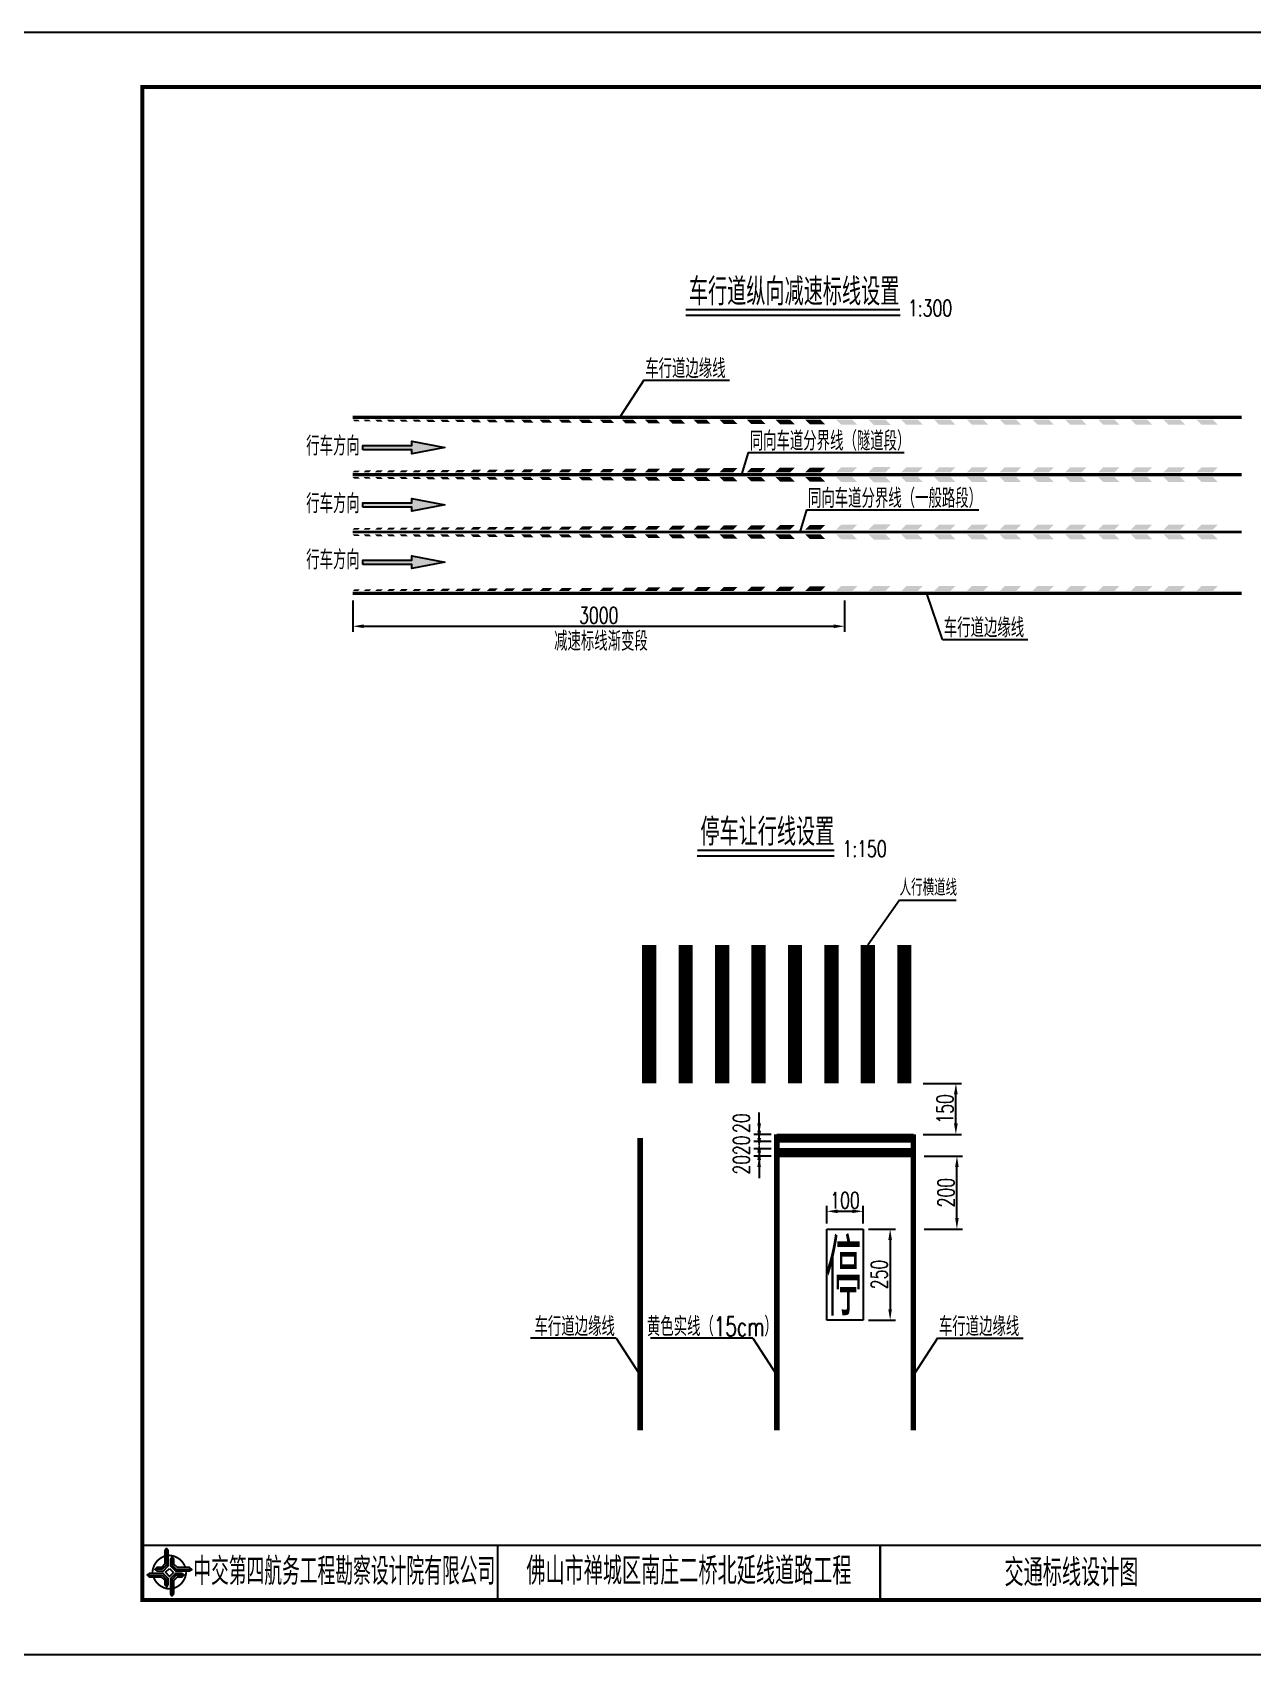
# Model space of a CAD drawing. Extents: x 2515 to 4615, y -2405 to -2108.
# Drawn here: x 4204.5 to 4427.7, y -2405.2 to -2108.2 of the extents above; entities that cross this region are included whole.
import ezdxf
from ezdxf.enums import TextEntityAlignment as Align

# ---------------------------------------------------------------- set-up
doc = ezdxf.new("R2010")
doc.units = 0
doc.header["$LTSCALE"] = 7
doc.header["$PDMODE"] = 32
doc.linetypes.add('ACAD_ISO03W100', pattern=[30, 12, -18])
doc.linetypes.add('M-6x9', pattern=[15, 6, -9])
doc.layers.get('0').update_dxf_attribs({"linetype": 'CONTINUOUS'})
doc.layers.get('Defpoints').update_dxf_attribs({"linetype": 'CONTINUOUS'})
for name, color, linetype in [('停止线', 134, 'CONTINUOUS'), ('同向车行道分界线', 134, 'ACAD_ISO03W100'), ('图框', 7, 'CONTINUOUS'), ('导向箭头', 134, 'CONTINUOUS'), ('尺寸标注', 4, 'CONTINUOUS'), ('文字', 7, 'CONTINUOUS'), ('文字字符', 7, 'CONTINUOUS'), ('标注', 4, 'CONTINUOUS')]:
    doc.layers.add(name, color=color, linetype=linetype)
doc.layers.add('道路标线', color=7, linetype='CONTINUOUS', lineweight=0)
doc.styles.get("Standard").update_dxf_attribs({"font": 'simplex1.shx', "width": 0.7, "bigfont": 'hztxt.shx'})
doc.styles.add('黑体', font='SIMHEI.TTF')
doc.dimstyles.new('例：1：100', dxfattribs={"dimtxt": 3, "dimasz": 2, "dimexe": 1, "dimexo": 1, "dimgap": 0.5, "dimtad": 1, "dimlfac": 10, "dimrnd": 0.0095, "dimdsep": 46, "dimtxsty": 'Standard', "dimcen": 0.09, "dimclrt": 256, "dimadec": 0, "dimazin": 0, "dimtfac": 1, "dimtofl": 0, "dimtmove": 2, "dimatfit": 3, "dimfxl": 0, "dimtolj": 1, "dimtzin": 0, "dimarcsym": 0})
doc.dimstyles.new('例：1：300', dxfattribs={"dimtxt": 3, "dimasz": 2, "dimexe": 1, "dimexo": 1, "dimgap": 0.5, "dimtad": 1, "dimlfac": 30, "dimrnd": 0.0095, "dimdsep": 46, "dimtxsty": 'Standard', "dimcen": 0.09, "dimclrd": 256, "dimclre": 256, "dimclrt": 256, "dimadec": 0, "dimazin": 0, "dimtfac": 1, "dimtofl": 0, "dimtmove": 2, "dimatfit": 3, "dimfxl": 0, "dimtolj": 1, "dimtzin": 0, "dimarcsym": 0})

# ---------------------------------------------------------------- blocks, each defined once
blk = doc.blocks.new('*D146')
at = {"layer": 'Defpoints', "color": 0}
for p in [(4340.67, -2309.95), (4337.45, -2311.28), (4340.67, -2311.28)]:
    blk.add_point(p, dxfattribs=at)
at = {"layer": '尺寸标注', "color": 0, "lineweight": -2}
for p, q in [((4337.45, -2307.95), (4337.45, -2305.95)), ((4339.67, -2309.95), (4336.45, -2309.95)), ((4339.67, -2311.28), (4336.45, -2311.28)), ((4337.45, -2313.28), (4337.45, -2315.28))]:
    blk.add_line(p, q, dxfattribs=at)
at = {"layer": '尺寸标注', "color": 0}
for points in [[(4337.11, -2307.95), (4337.78, -2307.95), (4337.45, -2309.95)], [(4337.11, -2313.28), (4337.78, -2313.28), (4337.45, -2311.28)]]:
    blk.add_solid(points, dxfattribs=at)
at = {"layer": '尺寸标注', "insert": (4334.2, -2307.89), "char_height": 3, "attachment_point": 5, "rotation": 90}
blk.add_mtext('\\A1;20', dxfattribs=at)
blk = doc.blocks.new('*D147')
at = {"layer": 'Defpoints', "color": 0}
for p in [(4337.45, -2312.61), (4340.67, -2311.28), (4340.67, -2312.61)]:
    blk.add_point(p, dxfattribs=at)
at = {"layer": '尺寸标注', "color": 0, "lineweight": -2}
for p, q in [((4337.45, -2309.28), (4337.45, -2307.28)), ((4339.67, -2311.28), (4336.45, -2311.28)), ((4339.67, -2312.61), (4336.45, -2312.61)), ((4337.45, -2314.61), (4337.45, -2316.61))]:
    blk.add_line(p, q, dxfattribs=at)
at = {"layer": '尺寸标注', "color": 0}
for points in [[(4337.11, -2309.28), (4337.78, -2309.28), (4337.45, -2311.28)], [(4337.11, -2314.61), (4337.78, -2314.61), (4337.45, -2312.61)]]:
    blk.add_solid(points, dxfattribs=at)
at = {"layer": '尺寸标注', "insert": (4334.2, -2311.95), "char_height": 3, "attachment_point": 5, "rotation": 90}
blk.add_mtext('\\A1;20', dxfattribs=at)
blk = doc.blocks.new('*D148')
at = {"layer": 'Defpoints', "color": 0}
for p in [(4340.67, -2312.61), (4337.45, -2313.95), (4340.67, -2313.95)]:
    blk.add_point(p, dxfattribs=at)
at = {"layer": '尺寸标注', "color": 0, "lineweight": -2}
for p, q in [((4337.45, -2310.61), (4337.45, -2308.61)), ((4339.67, -2312.61), (4336.45, -2312.61)), ((4339.67, -2313.95), (4336.45, -2313.95)), ((4337.45, -2315.95), (4337.45, -2317.95))]:
    blk.add_line(p, q, dxfattribs=at)
at = {"layer": '尺寸标注', "color": 0}
for points in [[(4337.11, -2310.61), (4337.78, -2310.61), (4337.45, -2312.61)], [(4337.11, -2315.95), (4337.78, -2315.95), (4337.45, -2313.95)]]:
    blk.add_solid(points, dxfattribs=at)
at = {"layer": '尺寸标注', "insert": (4334.2, -2315.5), "char_height": 3, "attachment_point": 5, "rotation": 90}
blk.add_mtext('\\A1;20', dxfattribs=at)
blk = doc.blocks.new('*D149')
at = {"layer": 'Defpoints', "color": 0}
for p in [(4356.48, -2313.95), (4373.63, -2313.95), (4356.48, -2327.28)]:
    blk.add_point(p, dxfattribs=at)
at = {"layer": '尺寸标注', "color": 0, "lineweight": -2}
for p, q in [((4367.63, -2313.95), (4374.63, -2313.95)), ((4373.63, -2325.28), (4373.63, -2315.95)), ((4367.63, -2327.28), (4374.63, -2327.28))]:
    blk.add_line(p, q, dxfattribs=at)
at = {"layer": '尺寸标注', "color": 0}
for points in [[(4373.3, -2315.95), (4373.96, -2315.95), (4373.63, -2313.95)], [(4373.3, -2325.28), (4373.96, -2325.28), (4373.63, -2327.28)]]:
    blk.add_solid(points, dxfattribs=at)
at = {"layer": '尺寸标注', "insert": (4371.63, -2320.61), "char_height": 3, "attachment_point": 5, "rotation": 90}
blk.add_mtext('\\A1;200', dxfattribs=at)
blk = doc.blocks.new('*D150')
at = {"layer": 'Defpoints', "color": 0}
for p in [(4356.48, -2324.03), (4349.81, -2327.28), (4356.48, -2327.28)]:
    blk.add_point(p, dxfattribs=at)
at = {"layer": '尺寸标注', "color": 0, "lineweight": -2}
for p, q in [((4349.81, -2326.28), (4349.81, -2323.03)), ((4351.81, -2324.03), (4354.48, -2324.03)), ((4356.48, -2326.28), (4356.48, -2323.03))]:
    blk.add_line(p, q, dxfattribs=at)
at = {"layer": '尺寸标注', "color": 0}
for points in [[(4351.81, -2323.7), (4351.81, -2324.37), (4349.81, -2324.03)], [(4354.48, -2323.7), (4354.48, -2324.37), (4356.48, -2324.03)]]:
    blk.add_solid(points, dxfattribs=at)
at = {"layer": '尺寸标注', "insert": (4353.15, -2322.03), "char_height": 3, "attachment_point": 5}
blk.add_mtext('\\A1;100', dxfattribs=at)
blk = doc.blocks.new('*D151')
at = {"layer": 'Defpoints', "color": 0}
for p in [(4356.48, -2327.28), (4356.48, -2343.95), (4361.41, -2343.95)]:
    blk.add_point(p, dxfattribs=at)
at = {"layer": '尺寸标注', "color": 0, "lineweight": -2}
for p, q in [((4357.48, -2327.28), (4362.41, -2327.28)), ((4361.41, -2329.28), (4361.41, -2341.95)), ((4357.48, -2343.95), (4362.41, -2343.95))]:
    blk.add_line(p, q, dxfattribs=at)
at = {"layer": '尺寸标注', "color": 0}
for points in [[(4361.08, -2329.28), (4361.74, -2329.28), (4361.41, -2327.28)], [(4361.08, -2341.95), (4361.74, -2341.95), (4361.41, -2343.95)]]:
    blk.add_solid(points, dxfattribs=at)
at = {"layer": '尺寸标注', "insert": (4359.41, -2335.61), "char_height": 3, "attachment_point": 5, "rotation": 90}
blk.add_mtext('\\A1;250', dxfattribs=at)
blk = doc.blocks.new('*D152')
at = {"layer": 'Defpoints', "color": 0}
for p in [(4364, -2300.61), (4373.44, -2300.61), (4365.67, -2309.95)]:
    blk.add_point(p, dxfattribs=at)
at = {"layer": '尺寸标注', "color": 0, "lineweight": -2}
for p, q in [((4367.44, -2300.61), (4374.44, -2300.61)), ((4373.44, -2307.95), (4373.44, -2302.61)), ((4367.44, -2309.95), (4374.44, -2309.95))]:
    blk.add_line(p, q, dxfattribs=at)
at = {"layer": '尺寸标注', "color": 0}
for points in [[(4373.1, -2302.61), (4373.77, -2302.61), (4373.44, -2300.61)], [(4373.1, -2307.95), (4373.77, -2307.95), (4373.44, -2309.95)]]:
    blk.add_solid(points, dxfattribs=at)
at = {"layer": '尺寸标注', "insert": (4371.44, -2305.28), "char_height": 3, "attachment_point": 5, "rotation": 90}
blk.add_mtext('\\A1;150', dxfattribs=at)
blk = doc.blocks.new('series')
at = {"width": 0.75}
for tag, height, p in [('页码', 4, (-35, -19)), ('图名', 5, (-220, -282)), ('图号', 5, (-20, -282))]:
    blk.add_attdef(tag, text='', height=height, dxfattribs=at).set_placement(p, align=Align.MIDDLE_CENTER)
blk = doc.blocks.new('tb')
at = {"lineweight": -3}
h = blk.add_hatch(color=256, dxfattribs=at)
h.paths.add_polyline_path([(-1.23, -0.13), (-3.78, -0.14), (-4.14, -0.41), (-1.4, -0.44), (-0.56, -1.24), (-0.54, -2.62), (-0.27, -2.2), (-0.26, -1.06)])
h.paths.add_polyline_path([(0.13, -1.08), (0.14, -3.86), (0.41, -4.26), (0.44, -1.24), (1.25, -0.43), (2.66, -0.43), (2.26, -0.16), (1.07, -0.15)])
h.paths.add_polyline_path([(1.08, 0.3), (3.62, 0.3), (4.02, 0.56), (1.25, 0.57), (0.43, 1.39), (0.43, 2.8), (0.16, 2.41), (0.15, 1.24)])
h.paths.add_polyline_path([(-0.28, 1.21), (-0.28, 3.99), (-0.56, 4.39), (-0.57, 1.41), (-1.38, 0.6), (-2.74, 0.56), (-2.33, 0.3), (-1.2, 0.29)])
for p, q in [((-0.56, 4.39), (-0.57, 1.41)), ((-1.38, 0.6), (-2.74, 0.56)), ((-0.57, 1.41), (-1.38, 0.6)), ((0.43, 2.8), (0.43, 1.39)), ((0.43, 1.39), (1.25, 0.57)), ((1.25, 0.57), (4.02, 0.56)), ((-4.14, -0.41), (-1.4, -0.44)), ((-1.4, -0.44), (-0.56, -1.24)), ((-0.56, -1.24), (-0.54, -2.62)), ((0.41, -4.26), (0.44, -1.24)), ((0.44, -1.24), (1.25, -0.43)), ((1.25, -0.43), (2.66, -0.43))]:
    blk.add_line(p, q, dxfattribs=at)
at = {"lineweight": -3, "const_width": 0.35, "flags": 128}
for points in [[(-0.9, 3.02, 0.324167), (-3.16, -0.14)], [(2.88, 0.92, 0.324403), (-0.24, 3.15)], [(0.75, -2.86, 0.325418), (3.02, 0.26)], [(-2.98, -0.76, 0.322976), (0.14, -2.98)]]:
    blk.add_lwpolyline(points, format="xyb", dxfattribs=at)
at = {"lineweight": -3, "flags": 128}
for points in [[(-0.9, 3.99), (-0.9, 1.58), (-1.53, 0.91), (-2.34, 0.91), (-2.74, 0.56), (-2.33, 0.3), (-1.2, 0.29), (-0.28, 1.21), (-0.28, 3.99), (-0.56, 4.39)], [(-0.04, 0.77), (0.68, 0.04), (-0.04, -0.69), (-0.77, 0.05)], [(3.62, 0.92), (1.43, 0.92), (0.77, 1.54), (0.77, 2.38), (0.43, 2.8), (0.16, 2.41), (0.15, 1.24), (1.08, 0.3), (3.62, 0.3), (4.02, 0.56)], [(-3.73, -0.76), (-1.54, -0.76), (-0.89, -1.39), (-0.89, -2.21), (-0.54, -2.62), (-0.27, -2.2), (-0.26, -1.06), (-1.23, -0.13), (-3.78, -0.14), (-4.14, -0.41)], [(0.75, -3.85), (0.75, -1.43), (1.4, -0.78), (2.26, -0.78), (2.66, -0.43), (2.26, -0.16), (1.07, -0.15), (0.13, -1.08), (0.14, -3.86), (0.41, -4.26)]]:
    blk.add_lwpolyline(points, close=True, dxfattribs=at)
blk = doc.blocks.new('123')
at = {"layer": '图框'}
blk.add_lwpolyline([(2934.59, -2405.19), (2934.59, -2108.19), (2514.59, -2108.19), (2514.59, -2405.19)], close=True, dxfattribs=at)
blk = doc.blocks.new('*D174')
at = {"layer": 'Defpoints', "color": 0}
for p in [(4263.09, -2211.2), (4353.09, -2211.2), (4353.09, -2216.91)]:
    blk.add_point(p, dxfattribs=at)
at = {"layer": '尺寸标注', "lineweight": -2}
for p, q in [((4263.09, -2212.2), (4263.09, -2217.91)), ((4353.09, -2212.2), (4353.09, -2217.91)), ((4265.09, -2216.91), (4351.09, -2216.91))]:
    blk.add_line(p, q, dxfattribs=at)
at = {"layer": '尺寸标注'}
for points in [[(4265.09, -2216.58), (4265.09, -2217.25), (4263.09, -2216.91)], [(4351.09, -2216.58), (4351.09, -2217.25), (4353.09, -2216.91)]]:
    blk.add_solid(points, dxfattribs=at)
at = {"layer": '尺寸标注', "insert": (4308.09, -2214.91), "char_height": 3, "attachment_point": 5}
blk.add_mtext('\\A1;3000', dxfattribs=at)

msp = doc.modelspace()

# ---------------------------------------------------------------- hatches: boundary and pattern name
at = {"layer": '导向箭头'}
for points in [[(4273.90461, -2185.34684), (4273.90461, -2184.58018), (4264.90461, -2184.58018), (4264.90461, -2183.81351), (4273.90461, -2183.81351), (4273.90461, -2183.04684), (4279.90461, -2184.19684)], [(4273.90461, -2195.84684), (4273.90461, -2195.08018), (4264.90461, -2195.08018), (4264.90461, -2194.31351), (4273.90461, -2194.31351), (4273.90461, -2193.54684), (4279.90461, -2194.69684)], [(4273.90461, -2206.34684), (4273.90461, -2205.58018), (4264.90461, -2205.58018), (4264.90461, -2204.81351), (4273.90461, -2204.81351), (4273.90461, -2204.04684), (4279.90461, -2205.19684)]]:
    msp.add_hatch(color=7, dxfattribs=at).paths.add_polyline_path(points)
at = {"layer": '道路标线'}
for points in [[(4263.08506, -2179.10672), (4263.38506, -2179.40672), (4264.38506, -2179.40672), (4264.08506, -2179.10672)], [(4265.08506, -2179.10672), (4265.39839, -2179.42005), (4266.44283, -2179.42005), (4266.1295, -2179.10672)], [(4267.17394, -2179.10672), (4267.5012, -2179.43398), (4268.59207, -2179.43398), (4268.26481, -2179.10672)], [(4269.35567, -2179.10672), (4269.69748, -2179.44852), (4270.83682, -2179.44852), (4270.49502, -2179.10672)], [(4271.63437, -2179.10672), (4271.99136, -2179.46371), (4273.18135, -2179.46371), (4272.82435, -2179.10672)], [(4274.01434, -2179.10672), (4274.3872, -2179.47958), (4275.63007, -2179.47958), (4275.25721, -2179.10672)], [(4276.50008, -2179.10672), (4276.88952, -2179.49615), (4278.18763, -2179.49615), (4277.79819, -2179.10672)], [(4279.09631, -2179.10672), (4279.50305, -2179.51346), (4280.85885, -2179.51346), (4280.45211, -2179.10672)], [(4281.80792, -2179.10672), (4282.23274, -2179.53154), (4283.6488, -2179.53154), (4283.22398, -2179.10672)], [(4284.64004, -2179.10672), (4285.08374, -2179.55042), (4286.56274, -2179.55042), (4286.11904, -2179.10672)], [(4287.59804, -2179.10672), (4288.06146, -2179.57014), (4289.6062, -2179.57014), (4289.14278, -2179.10672)], [(4290.68751, -2179.10672), (4291.17153, -2179.59074), (4292.78491, -2179.59074), (4292.3009, -2179.10672)], [(4293.91428, -2179.10672), (4294.41981, -2179.61225), (4296.10491, -2179.61225), (4295.59938, -2179.10672)], [(4297.28447, -2179.10672), (4297.81247, -2179.63472), (4299.57246, -2179.63472), (4299.04446, -2179.10672)], [(4300.80445, -2179.10672), (4301.35591, -2179.65818), (4303.19412, -2179.65818), (4302.64266, -2179.10672)], [(4304.48086, -2179.10672), (4305.05684, -2179.68269), (4306.97674, -2179.68269), (4306.40077, -2179.10672)], [(4308.32068, -2179.10672), (4308.92225, -2179.70829), (4310.92748, -2179.70829), (4310.32591, -2179.10672)], [(4312.33115, -2179.10672), (4312.95946, -2179.73503), (4315.05382, -2179.73503), (4314.42551, -2179.10672)], [(4316.51987, -2179.10672), (4317.1761, -2179.76295), (4319.36354, -2179.76295), (4318.70731, -2179.10672)], [(4320.89475, -2179.10672), (4321.58014, -2179.79212), (4323.8648, -2179.79212), (4323.17941, -2179.10672)], [(4325.46407, -2179.10672), (4326.17993, -2179.82258), (4328.56613, -2179.82258), (4327.85027, -2179.10672)], [(4330.23647, -2179.10672), (4330.98414, -2179.8544), (4333.4764, -2179.8544), (4332.72872, -2179.10672)], [(4335.22097, -2179.10672), (4336.00188, -2179.88763), (4338.6049, -2179.88763), (4337.82399, -2179.10672)], [(4340.42701, -2179.10672), (4341.24263, -2179.92233), (4343.96134, -2179.92233), (4343.14572, -2179.10672)], [(4345.86443, -2179.10672), (4346.7163, -2179.95858), (4349.55584, -2179.95858), (4348.70398, -2179.10672)], [(4351.54352, -2179.10672), (4352.43324, -2179.99644), (4355.39898, -2179.99644), (4354.50926, -2179.10672)], [(4357.47501, -2179.10672), (4358.40427, -2180.03599), (4361.50183, -2180.03599), (4360.57256, -2179.10672)], [(4363.47501, -2179.10672), (4364.37501, -2180.00672), (4367.37501, -2180.00672), (4366.47501, -2179.10672)], [(4369.47501, -2179.10672), (4370.37501, -2180.00672), (4373.37501, -2180.00672), (4372.47501, -2179.10672)], [(4375.47501, -2179.10672), (4376.37501, -2180.00672), (4379.37501, -2180.00672), (4378.47501, -2179.10672)], [(4381.47501, -2179.10672), (4382.37501, -2180.00672), (4385.37501, -2180.00672), (4384.47501, -2179.10672)], [(4387.47501, -2179.10672), (4388.37501, -2180.00672), (4391.37501, -2180.00672), (4390.47501, -2179.10672)], [(4393.47501, -2179.10672), (4394.37501, -2180.00672), (4397.37501, -2180.00672), (4396.47501, -2179.10672)], [(4399.47501, -2179.10672), (4400.37501, -2180.00672), (4403.37501, -2180.00672), (4402.47501, -2179.10672)], [(4405.47501, -2179.10672), (4406.37501, -2180.00672), (4409.37501, -2180.00672), (4408.47501, -2179.10672)], [(4411.47501, -2179.10672), (4412.37501, -2180.00672), (4415.37501, -2180.00672), (4414.47501, -2179.10672)], [(4417.47501, -2179.10672), (4418.37501, -2180.00672), (4421.37501, -2180.00672), (4420.47501, -2179.10672)], [(4263.08506, -2188.70672), (4263.38506, -2188.40672), (4264.38506, -2188.40672), (4264.08506, -2188.70672)], [(4265.08506, -2188.70672), (4265.39839, -2188.39339), (4266.44283, -2188.39339), (4266.1295, -2188.70672)], [(4267.17394, -2188.70672), (4267.5012, -2188.37946), (4268.59207, -2188.37946), (4268.26481, -2188.70672)], [(4269.35567, -2188.70672), (4269.69748, -2188.36491), (4270.83682, -2188.36491), (4270.49502, -2188.70672)], [(4271.63437, -2188.70672), (4271.99136, -2188.34972), (4273.18135, -2188.34972), (4272.82435, -2188.70672)], [(4274.01434, -2188.70672), (4274.3872, -2188.33386), (4275.63007, -2188.33386), (4275.25721, -2188.70672)], [(4276.50008, -2188.70672), (4276.88952, -2188.31729), (4278.18763, -2188.31729), (4277.79819, -2188.70672)], [(4279.09631, -2188.70672), (4279.50305, -2188.29998), (4280.85885, -2188.29998), (4280.45211, -2188.70672)], [(4281.80792, -2188.70672), (4282.23274, -2188.2819), (4283.6488, -2188.2819), (4283.22398, -2188.70672)], [(4284.64004, -2188.70672), (4285.08374, -2188.26302), (4286.56274, -2188.26302), (4286.11904, -2188.70672)], [(4287.59804, -2188.70672), (4288.06146, -2188.2433), (4289.6062, -2188.2433), (4289.14278, -2188.70672)], [(4290.68751, -2188.70672), (4291.17153, -2188.2227), (4292.78491, -2188.2227), (4292.3009, -2188.70672)], [(4293.91428, -2188.70672), (4294.41981, -2188.20119), (4296.10491, -2188.20119), (4295.59938, -2188.70672)], [(4297.28447, -2188.70672), (4297.81247, -2188.17872), (4299.57246, -2188.17872), (4299.04446, -2188.70672)], [(4300.80445, -2188.70672), (4301.35591, -2188.15526), (4303.19412, -2188.15526), (4302.64266, -2188.70672)], [(4304.48086, -2188.70672), (4305.05684, -2188.13075), (4306.97674, -2188.13075), (4306.40077, -2188.70672)], [(4308.32068, -2188.70672), (4308.92225, -2188.10515), (4310.92748, -2188.10515), (4310.32591, -2188.70672)], [(4312.33115, -2188.70672), (4312.95946, -2188.07841), (4315.05382, -2188.07841), (4314.42551, -2188.70672)], [(4316.51987, -2188.70672), (4317.1761, -2188.05049), (4319.36354, -2188.05049), (4318.70731, -2188.70672)], [(4320.89475, -2188.70672), (4321.58014, -2188.02132), (4323.8648, -2188.02132), (4323.17941, -2188.70672)], [(4325.46407, -2188.70672), (4326.17993, -2187.99086), (4328.56613, -2187.99086), (4327.85027, -2188.70672)], [(4330.23647, -2188.70672), (4330.98414, -2187.95904), (4333.4764, -2187.95904), (4332.72872, -2188.70672)], [(4335.22097, -2188.70672), (4336.00188, -2187.92581), (4338.6049, -2187.92581), (4337.82399, -2188.70672)], [(4340.42701, -2188.70672), (4341.24263, -2187.89111), (4343.96134, -2187.89111), (4343.14572, -2188.70672)], [(4345.86443, -2188.70672), (4346.7163, -2187.85486), (4349.55584, -2187.85486), (4348.70398, -2188.70672)], [(4351.54352, -2188.70672), (4352.43324, -2187.817), (4355.39898, -2187.817), (4354.50926, -2188.70672)], [(4357.47501, -2188.70672), (4358.40427, -2187.77745), (4361.50183, -2187.77745), (4360.57256, -2188.70672)], [(4363.47501, -2188.70672), (4364.37501, -2187.80672), (4367.37501, -2187.80672), (4366.47501, -2188.70672)], [(4369.47501, -2188.70672), (4370.37501, -2187.80672), (4373.37501, -2187.80672), (4372.47501, -2188.70672)], [(4375.47501, -2188.70672), (4376.37501, -2187.80672), (4379.37501, -2187.80672), (4378.47501, -2188.70672)], [(4381.47501, -2188.70672), (4382.37501, -2187.80672), (4385.37501, -2187.80672), (4384.47501, -2188.70672)], [(4387.47501, -2188.70672), (4388.37501, -2187.80672), (4391.37501, -2187.80672), (4390.47501, -2188.70672)], [(4393.47501, -2188.70672), (4394.37501, -2187.80672), (4397.37501, -2187.80672), (4396.47501, -2188.70672)], [(4399.47501, -2188.70672), (4400.37501, -2187.80672), (4403.37501, -2187.80672), (4402.47501, -2188.70672)], [(4405.47501, -2188.70672), (4406.37501, -2187.80672), (4409.37501, -2187.80672), (4408.47501, -2188.70672)], [(4411.47501, -2188.70672), (4412.37501, -2187.80672), (4415.37501, -2187.80672), (4414.47501, -2188.70672)], [(4417.47501, -2188.70672), (4418.37501, -2187.80672), (4421.37501, -2187.80672), (4420.47501, -2188.70672)], [(4263.08506, -2189.60672), (4263.38506, -2189.90672), (4264.38506, -2189.90672), (4264.08506, -2189.60672)], [(4265.08506, -2189.60672), (4265.39839, -2189.92005), (4266.44283, -2189.92005), (4266.1295, -2189.60672)], [(4267.17394, -2189.60672), (4267.5012, -2189.93398), (4268.59207, -2189.93398), (4268.26481, -2189.60672)], [(4269.35567, -2189.60672), (4269.69748, -2189.94852), (4270.83682, -2189.94852), (4270.49502, -2189.60672)], [(4271.63437, -2189.60672), (4271.99136, -2189.96371), (4273.18135, -2189.96371), (4272.82435, -2189.60672)], [(4274.01434, -2189.60672), (4274.3872, -2189.97958), (4275.63007, -2189.97958), (4275.25721, -2189.60672)], [(4276.50008, -2189.60672), (4276.88952, -2189.99615), (4278.18763, -2189.99615), (4277.79819, -2189.60672)], [(4279.09631, -2189.60672), (4279.50305, -2190.01346), (4280.85885, -2190.01346), (4280.45211, -2189.60672)], [(4281.80792, -2189.60672), (4282.23274, -2190.03154), (4283.6488, -2190.03154), (4283.22398, -2189.60672)], [(4284.64004, -2189.60672), (4285.08374, -2190.05042), (4286.56274, -2190.05042), (4286.11904, -2189.60672)], [(4287.59804, -2189.60672), (4288.06146, -2190.07014), (4289.6062, -2190.07014), (4289.14278, -2189.60672)], [(4290.68751, -2189.60672), (4291.17153, -2190.09074), (4292.78491, -2190.09074), (4292.3009, -2189.60672)], [(4293.91428, -2189.60672), (4294.41981, -2190.11225), (4296.10491, -2190.11225), (4295.59938, -2189.60672)], [(4297.28447, -2189.60672), (4297.81247, -2190.13472), (4299.57246, -2190.13472), (4299.04446, -2189.60672)], [(4300.80445, -2189.60672), (4301.35591, -2190.15818), (4303.19412, -2190.15818), (4302.64266, -2189.60672)], [(4304.48086, -2189.60672), (4305.05684, -2190.18269), (4306.97674, -2190.18269), (4306.40077, -2189.60672)], [(4308.32068, -2189.60672), (4308.92225, -2190.20829), (4310.92748, -2190.20829), (4310.32591, -2189.60672)], [(4312.33115, -2189.60672), (4312.95946, -2190.23503), (4315.05382, -2190.23503), (4314.42551, -2189.60672)], [(4316.51987, -2189.60672), (4317.1761, -2190.26295), (4319.36354, -2190.26295), (4318.70731, -2189.60672)], [(4320.89475, -2189.60672), (4321.58014, -2190.29212), (4323.8648, -2190.29212), (4323.17941, -2189.60672)], [(4325.46407, -2189.60672), (4326.17993, -2190.32258), (4328.56613, -2190.32258), (4327.85027, -2189.60672)], [(4330.23647, -2189.60672), (4330.98414, -2190.3544), (4333.4764, -2190.3544), (4332.72872, -2189.60672)], [(4335.22097, -2189.60672), (4336.00188, -2190.38763), (4338.6049, -2190.38763), (4337.82399, -2189.60672)], [(4340.42701, -2189.60672), (4341.24263, -2190.42233), (4343.96134, -2190.42233), (4343.14572, -2189.60672)], [(4345.86443, -2189.60672), (4346.7163, -2190.45858), (4349.55584, -2190.45858), (4348.70398, -2189.60672)], [(4351.54352, -2189.60672), (4352.43324, -2190.49644), (4355.39898, -2190.49644), (4354.50926, -2189.60672)], [(4357.47501, -2189.60672), (4358.40427, -2190.53599), (4361.50183, -2190.53599), (4360.57256, -2189.60672)], [(4363.47501, -2189.60672), (4364.37501, -2190.50672), (4367.37501, -2190.50672), (4366.47501, -2189.60672)], [(4369.47501, -2189.60672), (4370.37501, -2190.50672), (4373.37501, -2190.50672), (4372.47501, -2189.60672)], [(4375.47501, -2189.60672), (4376.37501, -2190.50672), (4379.37501, -2190.50672), (4378.47501, -2189.60672)], [(4381.47501, -2189.60672), (4382.37501, -2190.50672), (4385.37501, -2190.50672), (4384.47501, -2189.60672)], [(4387.47501, -2189.60672), (4388.37501, -2190.50672), (4391.37501, -2190.50672), (4390.47501, -2189.60672)], [(4393.47501, -2189.60672), (4394.37501, -2190.50672), (4397.37501, -2190.50672), (4396.47501, -2189.60672)], [(4399.47501, -2189.60672), (4400.37501, -2190.50672), (4403.37501, -2190.50672), (4402.47501, -2189.60672)], [(4405.47501, -2189.60672), (4406.37501, -2190.50672), (4409.37501, -2190.50672), (4408.47501, -2189.60672)], [(4411.47501, -2189.60672), (4412.37501, -2190.50672), (4415.37501, -2190.50672), (4414.47501, -2189.60672)], [(4417.47501, -2189.60672), (4418.37501, -2190.50672), (4421.37501, -2190.50672), (4420.47501, -2189.60672)], [(4263.08506, -2199.20672), (4263.38506, -2198.90672), (4264.38506, -2198.90672), (4264.08506, -2199.20672)], [(4263.08506, -2200.10672), (4263.38506, -2200.40672), (4264.38506, -2200.40672), (4264.08506, -2200.10672)], [(4265.08506, -2199.20672), (4265.39839, -2198.89339), (4266.44283, -2198.89339), (4266.1295, -2199.20672)], [(4265.08506, -2200.10672), (4265.39839, -2200.42005), (4266.44283, -2200.42005), (4266.1295, -2200.10672)], [(4267.17394, -2199.20672), (4267.5012, -2198.87946), (4268.59207, -2198.87946), (4268.26481, -2199.20672)], [(4267.17394, -2200.10672), (4267.5012, -2200.43398), (4268.59207, -2200.43398), (4268.26481, -2200.10672)], [(4269.35567, -2199.20672), (4269.69748, -2198.86491), (4270.83682, -2198.86491), (4270.49502, -2199.20672)], [(4269.35567, -2200.10672), (4269.69748, -2200.44852), (4270.83682, -2200.44852), (4270.49502, -2200.10672)], [(4271.63437, -2199.20672), (4271.99136, -2198.84972), (4273.18135, -2198.84972), (4272.82435, -2199.20672)], [(4271.63437, -2200.10672), (4271.99136, -2200.46371), (4273.18135, -2200.46371), (4272.82435, -2200.10672)], [(4274.01434, -2199.20672), (4274.3872, -2198.83386), (4275.63007, -2198.83386), (4275.25721, -2199.20672)], [(4274.01434, -2200.10672), (4274.3872, -2200.47958), (4275.63007, -2200.47958), (4275.25721, -2200.10672)], [(4276.50008, -2199.20672), (4276.88952, -2198.81729), (4278.18763, -2198.81729), (4277.79819, -2199.20672)], [(4276.50008, -2200.10672), (4276.88952, -2200.49615), (4278.18763, -2200.49615), (4277.79819, -2200.10672)], [(4279.09631, -2199.20672), (4279.50305, -2198.79998), (4280.85885, -2198.79998), (4280.45211, -2199.20672)], [(4279.09631, -2200.10672), (4279.50305, -2200.51346), (4280.85885, -2200.51346), (4280.45211, -2200.10672)], [(4281.80792, -2199.20672), (4282.23274, -2198.7819), (4283.6488, -2198.7819), (4283.22398, -2199.20672)], [(4281.80792, -2200.10672), (4282.23274, -2200.53154), (4283.6488, -2200.53154), (4283.22398, -2200.10672)], [(4284.64004, -2199.20672), (4285.08374, -2198.76302), (4286.56274, -2198.76302), (4286.11904, -2199.20672)], [(4284.64004, -2200.10672), (4285.08374, -2200.55042), (4286.56274, -2200.55042), (4286.11904, -2200.10672)], [(4287.59804, -2199.20672), (4288.06146, -2198.7433), (4289.6062, -2198.7433), (4289.14278, -2199.20672)], [(4287.59804, -2200.10672), (4288.06146, -2200.57014), (4289.6062, -2200.57014), (4289.14278, -2200.10672)], [(4290.68751, -2199.20672), (4291.17153, -2198.7227), (4292.78491, -2198.7227), (4292.3009, -2199.20672)], [(4290.68751, -2200.10672), (4291.17153, -2200.59074), (4292.78491, -2200.59074), (4292.3009, -2200.10672)], [(4293.91428, -2199.20672), (4294.41981, -2198.70119), (4296.10491, -2198.70119), (4295.59938, -2199.20672)], [(4293.91428, -2200.10672), (4294.41981, -2200.61225), (4296.10491, -2200.61225), (4295.59938, -2200.10672)], [(4297.28447, -2199.20672), (4297.81247, -2198.67872), (4299.57246, -2198.67872), (4299.04446, -2199.20672)], [(4297.28447, -2200.10672), (4297.81247, -2200.63472), (4299.57246, -2200.63472), (4299.04446, -2200.10672)], [(4300.80445, -2199.20672), (4301.35591, -2198.65526), (4303.19412, -2198.65526), (4302.64266, -2199.20672)], [(4300.80445, -2200.10672), (4301.35591, -2200.65818), (4303.19412, -2200.65818), (4302.64266, -2200.10672)], [(4304.48086, -2199.20672), (4305.05684, -2198.63075), (4306.97674, -2198.63075), (4306.40077, -2199.20672)], [(4304.48086, -2200.10672), (4305.05684, -2200.68269), (4306.97674, -2200.68269), (4306.40077, -2200.10672)], [(4308.32068, -2199.20672), (4308.92225, -2198.60515), (4310.92748, -2198.60515), (4310.32591, -2199.20672)], [(4308.32068, -2200.10672), (4308.92225, -2200.70829), (4310.92748, -2200.70829), (4310.32591, -2200.10672)], [(4312.33115, -2199.20672), (4312.95946, -2198.57841), (4315.05382, -2198.57841), (4314.42551, -2199.20672)], [(4312.33115, -2200.10672), (4312.95946, -2200.73503), (4315.05382, -2200.73503), (4314.42551, -2200.10672)], [(4316.51987, -2199.20672), (4317.1761, -2198.55049), (4319.36354, -2198.55049), (4318.70731, -2199.20672)], [(4316.51987, -2200.10672), (4317.1761, -2200.76295), (4319.36354, -2200.76295), (4318.70731, -2200.10672)], [(4320.89475, -2199.20672), (4321.58014, -2198.52132), (4323.8648, -2198.52132), (4323.17941, -2199.20672)], [(4320.89475, -2200.10672), (4321.58014, -2200.79212), (4323.8648, -2200.79212), (4323.17941, -2200.10672)], [(4325.46407, -2199.20672), (4326.17993, -2198.49086), (4328.56613, -2198.49086), (4327.85027, -2199.20672)], [(4325.46407, -2200.10672), (4326.17993, -2200.82258), (4328.56613, -2200.82258), (4327.85027, -2200.10672)], [(4330.23647, -2199.20672), (4330.98414, -2198.45904), (4333.4764, -2198.45904), (4332.72872, -2199.20672)], [(4330.23647, -2200.10672), (4330.98414, -2200.8544), (4333.4764, -2200.8544), (4332.72872, -2200.10672)], [(4335.22097, -2199.20672), (4336.00188, -2198.42581), (4338.6049, -2198.42581), (4337.82399, -2199.20672)], [(4335.22097, -2200.10672), (4336.00188, -2200.88763), (4338.6049, -2200.88763), (4337.82399, -2200.10672)], [(4340.42701, -2199.20672), (4341.24263, -2198.39111), (4343.96134, -2198.39111), (4343.14572, -2199.20672)], [(4340.42701, -2200.10672), (4341.24263, -2200.92233), (4343.96134, -2200.92233), (4343.14572, -2200.10672)], [(4345.86443, -2199.20672), (4346.7163, -2198.35486), (4349.55584, -2198.35486), (4348.70398, -2199.20672)], [(4345.86443, -2200.10672), (4346.7163, -2200.95858), (4349.55584, -2200.95858), (4348.70398, -2200.10672)], [(4351.54352, -2199.20672), (4352.43324, -2198.317), (4355.39898, -2198.317), (4354.50926, -2199.20672)], [(4351.54352, -2200.10672), (4352.43324, -2200.99644), (4355.39898, -2200.99644), (4354.50926, -2200.10672)], [(4357.47501, -2199.20672), (4358.40427, -2198.27745), (4361.50183, -2198.27745), (4360.57256, -2199.20672)], [(4357.47501, -2200.10672), (4358.40427, -2201.03599), (4361.50183, -2201.03599), (4360.57256, -2200.10672)], [(4363.47501, -2199.20672), (4364.37501, -2198.30672), (4367.37501, -2198.30672), (4366.47501, -2199.20672)], [(4363.47501, -2200.10672), (4364.37501, -2201.00672), (4367.37501, -2201.00672), (4366.47501, -2200.10672)], [(4369.47501, -2199.20672), (4370.37501, -2198.30672), (4373.37501, -2198.30672), (4372.47501, -2199.20672)], [(4369.47501, -2200.10672), (4370.37501, -2201.00672), (4373.37501, -2201.00672), (4372.47501, -2200.10672)], [(4375.47501, -2199.20672), (4376.37501, -2198.30672), (4379.37501, -2198.30672), (4378.47501, -2199.20672)], [(4375.47501, -2200.10672), (4376.37501, -2201.00672), (4379.37501, -2201.00672), (4378.47501, -2200.10672)], [(4381.47501, -2199.20672), (4382.37501, -2198.30672), (4385.37501, -2198.30672), (4384.47501, -2199.20672)], [(4381.47501, -2200.10672), (4382.37501, -2201.00672), (4385.37501, -2201.00672), (4384.47501, -2200.10672)], [(4387.47501, -2199.20672), (4388.37501, -2198.30672), (4391.37501, -2198.30672), (4390.47501, -2199.20672)], [(4387.47501, -2200.10672), (4388.37501, -2201.00672), (4391.37501, -2201.00672), (4390.47501, -2200.10672)], [(4393.47501, -2199.20672), (4394.37501, -2198.30672), (4397.37501, -2198.30672), (4396.47501, -2199.20672)], [(4393.47501, -2200.10672), (4394.37501, -2201.00672), (4397.37501, -2201.00672), (4396.47501, -2200.10672)], [(4399.47501, -2199.20672), (4400.37501, -2198.30672), (4403.37501, -2198.30672), (4402.47501, -2199.20672)], [(4399.47501, -2200.10672), (4400.37501, -2201.00672), (4403.37501, -2201.00672), (4402.47501, -2200.10672)], [(4405.47501, -2199.20672), (4406.37501, -2198.30672), (4409.37501, -2198.30672), (4408.47501, -2199.20672)], [(4405.47501, -2200.10672), (4406.37501, -2201.00672), (4409.37501, -2201.00672), (4408.47501, -2200.10672)], [(4411.47501, -2199.20672), (4412.37501, -2198.30672), (4415.37501, -2198.30672), (4414.47501, -2199.20672)], [(4411.47501, -2200.10672), (4412.37501, -2201.00672), (4415.37501, -2201.00672), (4414.47501, -2200.10672)], [(4417.47501, -2199.20672), (4418.37501, -2198.30672), (4421.37501, -2198.30672), (4420.47501, -2199.20672)], [(4417.47501, -2200.10672), (4418.37501, -2201.00672), (4421.37501, -2201.00672), (4420.47501, -2200.10672)], [(4335.22097, -2210.45672), (4336.00188, -2209.67581), (4338.6049, -2209.67581), (4337.82399, -2210.45672)], [(4340.42701, -2210.45672), (4341.24263, -2209.64111), (4343.96134, -2209.64111), (4343.14572, -2210.45672)], [(4345.86443, -2210.45672), (4346.7163, -2209.60486), (4349.55584, -2209.60486), (4348.70398, -2210.45672)], [(4351.54352, -2210.45672), (4352.43324, -2209.567), (4355.39898, -2209.567), (4354.50926, -2210.45672)], [(4357.47501, -2210.45672), (4358.40427, -2209.52745), (4361.50183, -2209.52745), (4360.57256, -2210.45672)], [(4363.47501, -2210.45672), (4364.37501, -2209.55672), (4367.37501, -2209.55672), (4366.47501, -2210.45672)], [(4369.47501, -2210.45672), (4370.37501, -2209.55672), (4373.37501, -2209.55672), (4372.47501, -2210.45672)], [(4375.47501, -2210.45672), (4376.37501, -2209.55672), (4379.37501, -2209.55672), (4378.47501, -2210.45672)], [(4381.47501, -2210.45672), (4382.37501, -2209.55672), (4385.37501, -2209.55672), (4384.47501, -2210.45672)], [(4387.47501, -2210.45672), (4388.37501, -2209.55672), (4391.37501, -2209.55672), (4390.47501, -2210.45672)], [(4393.47501, -2210.45672), (4394.37501, -2209.55672), (4397.37501, -2209.55672), (4396.47501, -2210.45672)], [(4399.47501, -2210.45672), (4400.37501, -2209.55672), (4403.37501, -2209.55672), (4402.47501, -2210.45672)], [(4405.47501, -2210.45672), (4406.37501, -2209.55672), (4409.37501, -2209.55672), (4408.47501, -2210.45672)], [(4411.47501, -2210.45672), (4412.37501, -2209.55672), (4415.37501, -2209.55672), (4414.47501, -2210.45672)], [(4417.47501, -2210.45672), (4418.37501, -2209.55672), (4421.37501, -2209.55672), (4420.47501, -2210.45672)], [(4263.08506, -2210.45672), (4263.38506, -2210.15672), (4264.38506, -2210.15672), (4264.08506, -2210.45672)], [(4265.08506, -2210.45672), (4265.39839, -2210.14339), (4266.44283, -2210.14339), (4266.1295, -2210.45672)], [(4267.17394, -2210.45672), (4267.5012, -2210.12946), (4268.59207, -2210.12946), (4268.26481, -2210.45672)], [(4269.35567, -2210.45672), (4269.69748, -2210.11491), (4270.83682, -2210.11491), (4270.49502, -2210.45672)], [(4271.63437, -2210.45672), (4271.99136, -2210.09972), (4273.18135, -2210.09972), (4272.82435, -2210.45672)], [(4274.01434, -2210.45672), (4274.3872, -2210.08386), (4275.63007, -2210.08386), (4275.25721, -2210.45672)], [(4276.50008, -2210.45672), (4276.88952, -2210.06729), (4278.18763, -2210.06729), (4277.79819, -2210.45672)], [(4279.09631, -2210.45672), (4279.50305, -2210.04998), (4280.85885, -2210.04998), (4280.45211, -2210.45672)], [(4281.80792, -2210.45672), (4282.23274, -2210.0319), (4283.6488, -2210.0319), (4283.22398, -2210.45672)], [(4284.64004, -2210.45672), (4285.08374, -2210.01302), (4286.56274, -2210.01302), (4286.11904, -2210.45672)], [(4287.59804, -2210.45672), (4288.06146, -2209.9933), (4289.6062, -2209.9933), (4289.14278, -2210.45672)], [(4290.68751, -2210.45672), (4291.17153, -2209.9727), (4292.78491, -2209.9727), (4292.3009, -2210.45672)], [(4293.91428, -2210.45672), (4294.41981, -2209.95119), (4296.10491, -2209.95119), (4295.59938, -2210.45672)], [(4297.28447, -2210.45672), (4297.81247, -2209.92872), (4299.57246, -2209.92872), (4299.04446, -2210.45672)], [(4300.80445, -2210.45672), (4301.35591, -2209.90526), (4303.19412, -2209.90526), (4302.64266, -2210.45672)], [(4304.48086, -2210.45672), (4305.05684, -2209.88075), (4306.97674, -2209.88075), (4306.40077, -2210.45672)], [(4308.32068, -2210.45672), (4308.92225, -2209.85515), (4310.92748, -2209.85515), (4310.32591, -2210.45672)], [(4312.33115, -2210.45672), (4312.95946, -2209.82841), (4315.05382, -2209.82841), (4314.42551, -2210.45672)], [(4316.51987, -2210.45672), (4317.1761, -2209.80049), (4319.36354, -2209.80049), (4318.70731, -2210.45672)], [(4320.89475, -2210.45672), (4321.58014, -2209.77132), (4323.8648, -2209.77132), (4323.17941, -2210.45672)], [(4325.46407, -2210.45672), (4326.17993, -2209.74086), (4328.56613, -2209.74086), (4327.85027, -2210.45672)], [(4330.23647, -2210.45672), (4330.98414, -2209.70904), (4333.4764, -2209.70904), (4332.72872, -2210.45672)]]:
    msp.add_hatch(color=7, dxfattribs=at).paths.add_polyline_path(points)

# ---------------------------------------------------------------- linework, layer by layer
for p, q in [((4340.66928, -2309.94802), (4365.66927, -2309.94802)), ((4340.66928, -2310.61468), (4365.66927, -2310.61468)), ((4340.66928, -2311.28134), (4365.66927, -2311.28134)), ((4340.66928, -2312.61469), (4365.66927, -2312.61469)), ((4340.66928, -2313.94801), (4365.66927, -2313.94801)), ((4349.81483, -2327.28129), (4356.4815, -2327.28129)), ((4349.81483, -2343.94796), (4349.81483, -2327.28129)), ((4356.4815, -2327.28129), (4356.4815, -2343.94796)), ((4356.4815, -2343.94796), (4349.81483, -2343.94796))]:
    msp.add_line(p, q)
at = {"const_width": 2.6}
for points in [[(4317.33568, -2300.61481), (4317.33568, -2275.2804)], [(4324.00228, -2300.61481), (4324.00228, -2275.2804)], [(4330.66888, -2300.61481), (4330.66888, -2275.2804)], [(4337.33548, -2300.61481), (4337.33548, -2275.2804)], [(4344.00207, -2300.61481), (4344.00207, -2275.2804)], [(4350.66867, -2300.61481), (4350.66867, -2275.2804)], [(4357.33527, -2300.61481), (4357.33527, -2275.2804)], [(4364.00187, -2300.61481), (4364.00187, -2275.2804)]]:
    msp.add_lwpolyline(points, dxfattribs=at)
at = {"layer": '停止线', "color": 7, "const_width": 1.33333, "flags": 128}
for points in [[(4365.66927, -2310.61468), (4340.66928, -2310.61468)], [(4365.66927, -2313.28135), (4340.66928, -2313.28135)]]:
    msp.add_lwpolyline(points, dxfattribs=at)
at = {"layer": '同向车行道分界线', "color": 7, "linetype": 'Continuous', "const_width": 1, "flags": 128}
for points in [[(4315.66928, -2364.14559), (4315.66928, -2310.61468)], [(4365.66927, -2364.14559), (4365.66927, -2309.94802)]]:
    msp.add_lwpolyline(points, dxfattribs=at)
at = {"layer": '同向车行道分界线', "color": 2, "linetype": 'Continuous', "const_width": 1, "flags": 128}
msp.add_lwpolyline([(4340.66928, -2364.14559), (4340.66928, -2309.94802)], dxfattribs=at)
at = {"layer": '图框'}
for points, const_width in [([(4604.5915, -2118.18876), (4224.5915, -2118.18876), (4224.5915, -2395.18876), (4604.5915, -2395.18876), (4604.5915, -2118.18876)], 0.7), ([(4224.5915, -2385.18876), (4604.5915, -2385.18876)], 0.4), ([(4289.5915, -2385.18876), (4289.5915, -2395.18876)], 0.4), ([(4359.5915, -2395.18876), (4359.5915, -2385.18876)], 0.4)]:
    msp.add_lwpolyline(points, dxfattribs=dict(at, const_width=const_width))
at = {"layer": '导向箭头', "color": 7}
for points in [[(4264.90461, -2184.58018), (4264.90461, -2183.81351), (4273.90461, -2183.81351), (4273.90461, -2183.04684), (4279.90461, -2184.19684), (4273.90461, -2185.34684), (4273.90461, -2184.58018), (4264.90461, -2184.58018)], [(4264.90461, -2195.08018), (4264.90461, -2194.31351), (4273.90461, -2194.31351), (4273.90461, -2193.54684), (4279.90461, -2194.69684), (4273.90461, -2195.84684), (4273.90461, -2195.08018), (4264.90461, -2195.08018)], [(4264.90461, -2205.58018), (4264.90461, -2204.81351), (4273.90461, -2204.81351), (4273.90461, -2204.04684), (4279.90461, -2205.19684), (4273.90461, -2206.34684), (4273.90461, -2205.58018), (4264.90461, -2205.58018)]]:
    msp.add_lwpolyline(points, dxfattribs=at)
at = {"layer": '尺寸标注'}
for p, q in [((4316.34317, -2171.87496), (4332.00283, -2171.87496)), ((4335.45959, -2185.12211), (4363.95472, -2185.12211)), ((4346.11975, -2195.62211), (4377.63541, -2195.62211)), ((4370.9689, -2219.31368), (4386.62856, -2219.31368)), ((4363.14645, -2267.07244), (4357.33527, -2275.2804)), ((4363.14645, -2267.07244), (4373.48595, -2267.07244)), ((4311.25723, -2347.25968), (4295.59757, -2347.25968)), ((4336.25723, -2347.25968), (4317.53679, -2347.25968)), ((4370.08132, -2347.25968), (4385.74098, -2347.25968))]:
    msp.add_line(p, q, dxfattribs=at)
at = {"layer": '文字'}
for p, q in [((4324.00906, -2159.95919), (4363.23234, -2159.95919)), ((4326.12441, -2258.95141), (4351.1756, -2258.95141))]:
    msp.add_line(p, q, dxfattribs=at)
at = {"layer": '文字', "const_width": 0.4}
for points in [[(4324.00906, -2158.95919), (4363.23234, -2158.95919)], [(4326.12441, -2257.95141), (4351.1756, -2257.95141)]]:
    msp.add_lwpolyline(points, dxfattribs=at)
at = {"layer": '标注'}
for p, q in [((4316.34317, -2171.87496), (4311.93112, -2178.65672)), ((4335.45959, -2185.12211), (4334.22742, -2189.15672)), ((4346.11975, -2195.62211), (4344.88758, -2199.65672)), ((4370.9689, -2219.31368), (4368.1187, -2210.90672)), ((4311.25723, -2347.25968), (4315.66928, -2354.04144)), ((4336.25723, -2347.25968), (4340.66928, -2354.04144)), ((4370.08132, -2347.25968), (4365.66927, -2354.04144))]:
    msp.add_line(p, q, dxfattribs=at)
at = {"layer": '道路标线'}
for points, const_width in [([(4263.08506, -2178.65672), (4425.75407, -2178.65672)], 0.6), ([(4263.08506, -2189.15672), (4425.75407, -2189.15672)], 0.6), ([(4263.08506, -2189.15672), (4425.75407, -2189.15672)], 0.45), ([(4263.08506, -2210.90672), (4425.75407, -2210.90672)], 0.6)]:
    msp.add_lwpolyline(points, dxfattribs=dict(at, const_width=const_width))
at = {"layer": '道路标线', "linetype": 'M-6x9', "ltscale": 0.333, "const_width": 0.45}
msp.add_lwpolyline([(4263.08506, -2199.65672), (4425.75407, -2199.65672)], dxfattribs=at)

# ---------------------------------------------------------------- block references
msp.add_blockref('123', (1680, 0))
at = {"layer": '图框'}
ref = msp.add_blockref('series', (4614.5915, -2108.18876), dxfattribs=at)
ref.add_attrib('页码', '第  5  页    共  5  页', dxfattribs={"layer": '0', "height": 4, "width": 0.7}).set_placement((4579.5915, -2127.18876), align=Align.MIDDLE_CENTER)
ref.add_attrib('图名', '交通标线设计图', dxfattribs={"layer": '0', "height": 5, "width": 0.7}).set_placement((4394.5915, -2390.18876), align=Align.MIDDLE_CENTER)
ref.add_attrib('图号', 'S2-13-16', dxfattribs={"layer": '0', "height": 5, "width": 0.65}).set_placement((4594.5915, -2390.18876), align=Align.MIDDLE_CENTER)
at = {"layer": '图框', "lineweight": -3}
msp.add_blockref('tb', (4229.58723, -2390.18342), dxfattribs=at)

# ---------------------------------------------------------------- texts
at = {"layer": '图框'}
for s, width, p in [('中交第四航务工程勘察设计院有限公司', 0.65, (4261.52234, -2389.94031)), ('佛山市禅城区南庄二桥北延线道路工程', 0.7, (4324.5915, -2389.87406))]:
    msp.add_text(s, height=5, dxfattribs=dict(at, width=width)).set_placement(p, align=Align.MIDDLE_CENTER)
at = {"layer": '文字', "width": 0.7}
for s, height, p in [('车行道纵向减速标线设置', 5, (4343.84437, -2155.66285)), ('1:300', 3, (4368.71668, -2158.6601)), ('停车让行线设置', 5, (4338.9422, -2254.58345)), ('1:150', 3, (4356.72933, -2257.65232))]:
    msp.add_text(s, height=height, dxfattribs=at).set_placement(p, align=Align.MIDDLE_CENTER)
at = {"layer": '文字字符', "color": 7, "width": 0.7}
for s, height, p in [('车行道边缘线', 3.5, (4316.60156, -2171.49219)), ('行车方向', 3.5, (4254.55837, -2185.64944)), ('同向车道分界线（隧道段）', 3.5, (4335.71797, -2184.73934)), ('同向车道分界线（一般路段）', 3.5, (4346.37813, -2195.23934)), ('行车方向', 3.5, (4254.55837, -2196.21342)), ('行车方向', 3.5, (4254.55837, -2206.50273)), ('车行道边缘线', 3.5, (4371.22729, -2218.93091)), ('减速标线渐变段', 3.5, (4299.91937, -2221.39548)), ('人行横道线', 3, (4363.14857, -2266.2464)), ('车行道边缘线', 3.5, (4296.33743, -2346.8769)), ('黄色实线（15cm）', 3.5, (4316.90531, -2346.8769)), ('车行道边缘线', 3.5, (4370.33971, -2346.8769))]:
    msp.add_text(s, height=height, dxfattribs=at).set_placement(p)
at = {"layer": '文字字符', "color": 7, "style": '黑体', "width": 0.4}
msp.add_text('停', height=12, dxfattribs=at).set_placement((4349.61064, -2341.81964))

# ---------------------------------------------------------------- dimensions: what is measured, and where the dimension line sits
at = {"layer": '尺寸标注'}
dim = msp.add_aligned_dim(p1=(4263.08506, -2211.20187), p2=(4353.08506, -2211.20187), distance=-5.71026, text='3000', dimstyle='例：1：300', dxfattribs=at)
dim.commit()
dim.dimension.update_dxf_attribs({"geometry": '*D174', "text_midpoint": (4308.08506, -2214.91213)})
for base, p1, p2, text, picture, middle in [((4373.43515, -2300.61481), (4365.66927, -2309.94802), (4364.00187, -2300.61481), '150', '*D152', (4371.43515, -2305.28142)), ((4337.44752, -2312.61469), (4340.66928, -2311.28134), (4340.66928, -2312.61469), '20', '*D147', (4334.19752, -2311.94801)), ((4373.62994, -2313.94801), (4356.4815, -2327.28129), (4356.4815, -2313.94801), '200', '*D149', (4371.62994, -2320.61465)), ((4361.40943, -2343.94796), (4356.4815, -2327.28129), (4356.4815, -2343.94796), '250', '*D151', (4359.40943, -2335.61463))]:
    dim = msp.add_linear_dim(base=base, p1=p1, p2=p2, angle=90, text=text, dimstyle='例：1：100', dxfattribs=at)
    dim.commit()
    dim.dimension.update_dxf_attribs({"geometry": picture, "text_midpoint": middle})
for base, p1, p2, picture, middle in [((4337.44752, -2311.28134), (4340.66928, -2309.94802), (4340.66928, -2311.28134), '*D146', (4334.19752, -2307.88633)), ((4337.44752, -2313.94801), (4340.66928, -2312.61469), (4340.66928, -2313.94801), '*D148', (4334.19752, -2315.50494))]:
    dim = msp.add_linear_dim(base=base, p1=p1, p2=p2, angle=90, text='20', dimstyle='例：1：100', dxfattribs=at)
    dim.commit()
    dim.dimension.update_dxf_attribs({"geometry": picture, "text_midpoint": middle, "dimtype": 160})
dim = msp.add_linear_dim(base=(4356.4815, -2324.035), p1=(4349.81483, -2327.28129), p2=(4356.4815, -2327.28129), text='100', dimstyle='例：1：100', dxfattribs=at)
dim.commit()
dim.dimension.update_dxf_attribs({"geometry": '*D150', "text_midpoint": (4353.14816, -2322.035)})

doc.saveas('drawing.dxf')
